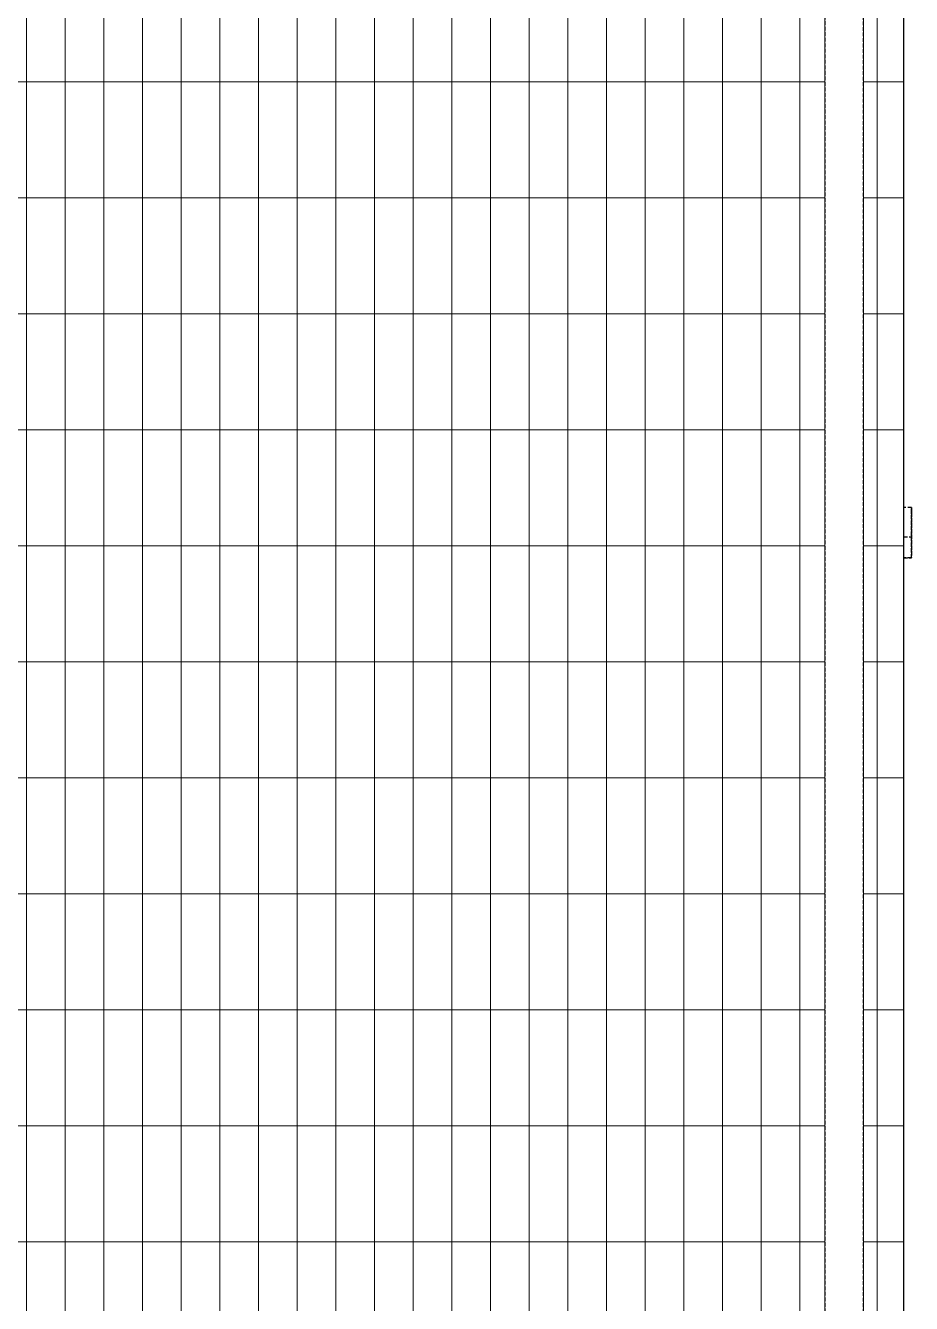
# Model space of a CAD drawing. Header units: millimetres. Extents: x -4391136 to -1798569, y -886572 to -291056.
# Drawn here: x -2734038 to -2732893, y -500351 to -498699 of the extents above; entities that cross this region are included whole.
import ezdxf

# ---------------------------------------------------------------- set-up
doc = ezdxf.new("R2010")
doc.units = ezdxf.units.MM
doc.linetypes.add('Xref-C-1-PP17-AR-2214-01-B$0$Hidden', pattern=[7.143800000000001, 4.7625, -2.3813])
for name, color, linetype in [('_PP-Dim', 7, 'Continuous'), ('Xref-C-1-PP17-AR-2214-01-B$0$A-DETL-MBND', 7, 'Xref-C-1-PP17-AR-2214-01-B$0$Hidden'), ('Xref-C-1-PP17-AR-2214-01-B$0$A-FLOR-E', 7, 'Continuous'), ('Xref-C-1-PP17-AR-2214-01-B$0$A-FLOR-HRAL', 7, 'Continuous'), ('Xref-C-1-PP17-AR-2214-01-B$0$A-FLOR-PATT', 7, 'Continuous')]:
    doc.layers.add(name, color=color, linetype=linetype)

# ---------------------------------------------------------------- blocks, each defined once
blk = doc.blocks.new('Xref-C-1-PP17-AR-2214-01-B$0$Handrail Type - Handrail_Internal_-27064389-ENTRANCE 2 - LOWER ROOF FLOOR PLAN01-flat-1')
at = {"layer": 'Xref-C-1-PP17-AR-2214-01-B$0$A-DETL-MBND', "color": 7}
for p, q in [((-2733004.878804117, -497478.9466690928), (-2733004.878804117, -501848.9466707962)), ((-2732954.878804117, -501848.9466707962), (-2732954.878804117, -497478.9466690928))]:
    blk.add_line(p, q, dxfattribs=at)
blk = doc.blocks.new('Xref-C-1-PP17-AR-2214-01-B$0$C-Channels - C125x65x13_4 kg_m-22771014-ENTRANCE 2 - LOWER ROOF FLOOR PLAN01-flat-1')
at = {"layer": 'Xref-C-1-PP17-AR-2214-01-B$0$A-DETL-MBND', "color": 7}
for p, q in [((-1175, -27.40000000002328), (-1175, 37.59999999997672)), ((-1175, 35.84264068712946), (-1175, 31.59999999997672)), ((1174.999999997206, 37.59999999945285), (1164.991180103272, 37.59999999945285)), ((1175, 37.59999999997672), (1164.991180106066, 37.59999999997672)), ((1175, 37.59999999997672), (1164.991180106066, 37.59999999997672)), ((1175, -27.40000000002328), (1175, 37.59999999997672)), ((1175, 37.59999999997672), (1175, -27.40000000002328)), ((1175, 35.84264068712946), (1175, 31.59999999997672)), ((1175, 31.59999999997672), (1175, 35.84264068712946)), ((-1175, 31.59999999997672), (-1175, -19.40000000002328)), ((1175, 31.59999999997672), (1175, -19.40000000002328)), ((1175, -19.40000000002328), (1175, 31.59999999997672)), ((1164.991180106066, 0), (1175, 0)), ((1164.991180106066, -27.40000000002328), (1175, -27.40000000002328)), ((1175, -27.40000000002328), (1164.991180106066, -27.40000000002328))]:
    blk.add_line(p, q, dxfattribs=at)
blk = doc.blocks.new('Xref-C-1-PP17-AR-2214-01-B$0$Top Rail Type - Top Rail_Internal_-V30-ENTRANCE 2 - LOWER ROOF FLOOR PLAN01-flat-1')
at = {"layer": 'Xref-C-1-PP17-AR-2214-01-B$0$A-FLOR-HRAL', "color": 7, "lineweight": 9}
for p, q in [((-2733004.878804114, -501848.9466707957), (-2733004.878804114, -497478.9466690923)), ((-2732954.878804114, -501848.9466707957), (-2732954.878804114, -497478.9466690923))]:
    blk.add_line(p, q, dxfattribs=at)
blk = doc.blocks.new('Xref-C-1-PP17-AR-2214-01-B$0$Top Rail Type - Top Rail_Internal_-12767179-ENTRANCE 2 - LOWER ROOF FLOOR PLAN01-flat-1')
at = {"layer": 'Xref-C-1-PP17-AR-2214-01-B$0$A-FLOR-HRAL', "color": 7, "lineweight": 9}
for p, q in [((-2733004.878804117, -497478.9466690928), (-2733004.878804117, -501848.9466707962)), ((-2732954.878804117, -501848.9466707962), (-2732954.878804117, -497478.9466690928))]:
    blk.add_line(p, q, dxfattribs=at)
blk = doc.blocks.new('W-1-PP17-ENT2_REV00_20260526-152612_EX_LOPF-1')
at = {"layer": 'Xref-C-1-PP17-AR-2214-01-B$0$A-FLOR-PATT', "lineweight": 9}
h = blk.add_hatch(dxfattribs=at)
h.set_pattern_fill('ACET-2D-FP_19', angle=-89.99999999999999, style=0, pattern_type=2)
h.set_pattern_definition([(0, (-2850021.692329207, -514912.8657087464), (-1.722546424198833e-14, 50.00000000000001), []), (90, (-2850021.692329207, -514912.8657087464), (-150, -5.167639272596499e-14), [])])
h.paths.add_polyline_path([(-959.999998299405, -5134.580956430233), (-959.999998299405, -5187.499999996799), (-734.9999982989393, -5187.499999996799), (-734.9999982989393, -5139.999999996799), (-729.999998299405, -5139.999999996799), (-729.999998299405, -5067.499999997264), (-959.999998299405, -5067.499999997264)], flags=17)
h.paths.add_polyline_path([(-935.3241773564368, -5637.499999997264), (-959.999998299405, -5637.499999997264), (-959.999998299405, -5757.499999996799), (-729.999998299405, -5757.499999996799), (-729.999998299405, -5684.999999996799), (-734.9999982989393, -5684.999999996799), (-734.9999982989393, -5637.499999997264)], flags=17)
h.paths.add_polyline_path([(-967.499998299405, -5632.333333330287), (-967.499998299405, -5632.499999996799), (-904.999998299405, -5632.499999996799), (-904.999998299405, -5192.499999997264), (-967.499998299405, -5192.66666666331)], flags=17)
h.paths.add_polyline_path([(-5300.000000002328, -7187.865904628357), (-5300.000000002328, -7239.999999996333), (-729.999998299405, -7239.999999996333), (-729.999998299405, -7187.865904628357)])
h.paths.add_polyline_path([(-5300.000000002328, -7065.021347273199), (-5300.000000002328, -7091.186842382944), (-5300.000000002328, -7137.865904628357), (-729.999998299405, -7137.865904628357), (-729.999998299405, -5762.499999997264), (-1009.999998299405, -5762.499999997264), (-1009.999998299405, -5632.499999996799), (-1002.499998299405, -5632.499999996799), (-1002.499998299405, -5192.499999997264), (-1009.999998299405, -5192.499999997264), (-1009.999998299405, -5062.499999996799), (-729.999998299405, -5062.499999996799), (-729.999998299405, -4899.999999996799), (-2750.000000002794, -4899.999999996799), (-2750.000000002794, -6079.999999996799), (-3550.000000002794, -6079.999999996799), (-3550.000000002794, -4899.999999996799), (-3750.000000002794, -4899.999999996799), (-3750.000000002794, -5749.999999997264), (-4209.978652725928, -5749.999999997264), (-5011.683783110697, -5964.869457843306), (-5022.815574300475, -5923.335336630291), (-4376.079504647758, -5749.999999997264), (-5300.000000002328, -5749.999999997264), (-5300.000000002328, -6898.920495353232), (-5126.664663368836, -6252.184425699583), (-5085.130542156287, -6263.316216888896)])
at = {"layer": 'Xref-C-1-PP17-AR-2214-01-B$0$A-FLOR-E', "color": 7}
blk.add_line((-5300.000000001863, -7239.999999999127), (970.0000017015263, -7239.999999999127), dxfattribs=at)
at = {"color": 7, "rotation": 270}
for name, p in [('Xref-C-1-PP17-AR-2214-01-B$0$C-Channels - C125x65x13_4 kg_m-22771014-ENTRANCE 2 - LOWER ROOF FLOOR PLAN01-flat-1', (-2710.933330496307, -6075.008819893061)), ('Xref-C-1-PP17-AR-2214-01-B$0$Top Rail Type - Top Rail_Internal_-V30-ENTRANCE 2 - LOWER ROOF FLOOR PLAN01-flat-1', (496648.9466707949, -2740142.744708746)), ('Xref-C-1-PP17-AR-2214-01-B$0$Handrail Type - Handrail_Internal_-27064389-ENTRANCE 2 - LOWER ROOF FLOOR PLAN01-flat-1', (496648.9466707949, -2740142.744708746)), ('Xref-C-1-PP17-AR-2214-01-B$0$Top Rail Type - Top Rail_Internal_-12767179-ENTRANCE 2 - LOWER ROOF FLOOR PLAN01-flat-1', (496648.9466707949, -2740142.744708746))]:
    blk.add_blockref(name, p, dxfattribs=at)

msp = doc.modelspace()

# ---------------------------------------------------------------- block references
at = {"layer": '_PP-Dim', "color": 7, "rotation": 90}
msp.add_blockref('W-1-PP17-ENT2_REV00_20260526-152612_EX_LOPF-1', (-2740142.744708746, -496648.9466707953), dxfattribs=at)

doc.saveas('drawing.dxf')
